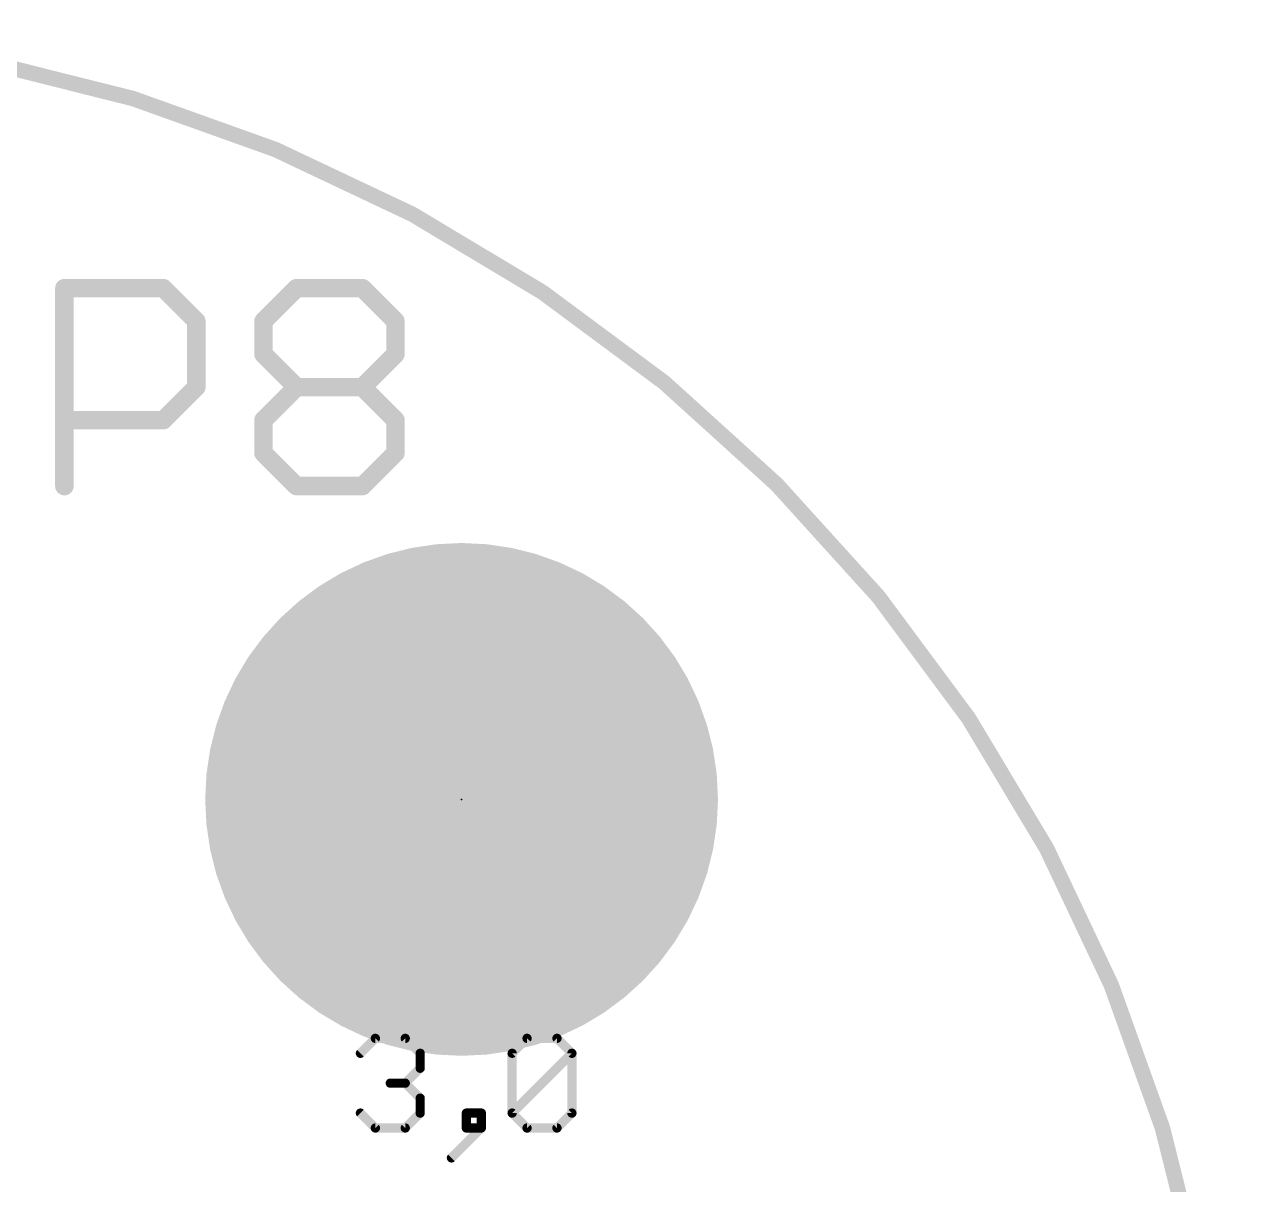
# Model space of a CAD drawing. Extents: x 0 to 86.4, y -0.1 to 54.7.
# Drawn here: x 76.45 to 86.42, y 45.13 to 54.67 of the extents above; entities that cross this region are included whole.
import ezdxf

# ---------------------------------------------------------------- set-up
doc = ezdxf.new("R2010")
doc.units = 0
for name, color, linetype in [('17', 110, 'CONTINUOUS'), ('20', 53, 'CONTINUOUS'), ('21', 40, 'CONTINUOUS'), ('23', 53, 'CONTINUOUS'), ('39', 12, 'CONTINUOUS'), ('40', 132, 'CONTINUOUS'), ('41', 12, 'CONTINUOUS'), ('42', 132, 'CONTINUOUS'), ('43', 110, 'CONTINUOUS'), ('48', 253, 'CONTINUOUS')]:
    doc.layers.add(name, color=color, linetype=linetype)

# ---------------------------------------------------------------- blocks, each defined once
blk = doc.blocks.new('ROUNDP')
at = {"const_width": 0.5}
blk.add_lwpolyline([(0, -0.25, 1), (0, 0.25, 1), (0, -0.25)], format="xyb", dxfattribs=at)

msp = doc.modelspace()

# ---------------------------------------------------------------- linework, layer by layer
at = {"layer": '20', "const_width": 0.127}
msp.add_lwpolyline([(86.36, 41.91, 0.4142), (73.66, 54.61)], format="xyb", dxfattribs=at)
at = {"layer": '21', "const_width": 0.1524}
for points in [[(76.7842, 50.8762), (76.7842, 52.5032)], [(76.7842, 52.5032), (77.5977, 52.5032)], [(77.5977, 52.5032), (77.8689, 52.232)], [(78.4214, 52.232), (78.6925, 52.5032)], [(78.6925, 52.5032), (79.2349, 52.5032)], [(79.2349, 52.5032), (79.506, 52.232)], [(77.8689, 52.232), (77.8689, 51.6897)], [(78.4214, 51.9609), (78.4214, 52.232)], [(79.506, 52.232), (79.506, 51.9609)], [(78.6925, 51.6897), (78.4214, 51.9609)], [(79.506, 51.9609), (79.2349, 51.6897)], [(77.8689, 51.6897), (77.5977, 51.4185)], [(78.4214, 51.4185), (78.6925, 51.6897)], [(78.6925, 51.6897), (79.2349, 51.6897)], [(79.2349, 51.6897), (79.506, 51.4185)], [(77.5977, 51.4185), (76.7842, 51.4185)], [(78.4214, 51.1474), (78.4214, 51.4185)], [(79.506, 51.4185), (79.506, 51.1474)], [(78.6925, 50.8762), (78.4214, 51.1474)], [(79.506, 51.1474), (79.2349, 50.8762)], [(79.2349, 50.8762), (78.6925, 50.8762)]]:
    msp.add_lwpolyline(points, dxfattribs=at)
at = {"layer": '21'}
for points, const_width in [([(76.8223, 52.5032, 1), (76.7461, 52.5032)], 0.0762), ([(76.7842, 52.5413, 1), (76.7842, 52.4651)], 0.0762), ([(77.6246, 52.5301, 1), (77.5708, 52.4762)], 0.0762), ([(77.5977, 52.4651, 1), (77.5977, 52.5413)], 0.0762), ([(78.6925, 52.5413, 1), (78.6925, 52.4651)], 0.0762), ([(78.7195, 52.4762, 1), (78.6656, 52.5301)], 0.0762), ([(79.2618, 52.5301, 1), (79.2079, 52.4762)], 0.0762), ([(79.2349, 52.4651, 1), (79.2349, 52.5413)], 0.0762), ([(77.907, 52.232, 1), (77.8308, 52.232)], 0.0762), ([(77.8419, 52.2051, 1), (77.8958, 52.259)], 0.0762), ([(78.3944, 52.259, 1), (78.4483, 52.2051)], 0.0762), ([(78.4595, 52.232, 1), (78.3833, 52.232)], 0.0762), ([(79.5441, 52.232, 1), (79.4679, 52.232)], 0.0762), ([(79.4791, 52.2051, 1), (79.533, 52.259)], 0.0762), ([(78.4483, 51.9878, 1), (78.3944, 51.9339)], 0.0762), ([(78.3833, 51.9609, 1), (78.4595, 51.9609)], 0.0762), ([(79.4679, 51.9609, 1), (79.5441, 51.9609)], 0.0762), ([(79.533, 51.9339, 1), (79.4791, 51.9878)], 0.0762), ([(77.8958, 51.6628, 1), (77.8419, 51.7166)], 0.0762), ([(78.6925, 51.7278, 1), (78.6925, 51.6516)], 0.0762), ([(78.7195, 51.6628, 1), (78.6656, 51.7166)], 0.0762), ([(78.6656, 51.6628, 1), (78.7195, 51.7166)], 0.0762), ([(79.2618, 51.7166, 1), (79.2079, 51.6628)], 0.0762), ([(79.2079, 51.7166, 1), (79.2618, 51.6628)], 0.0762), ([(79.2349, 51.6516, 1), (79.2349, 51.7278)], 0.0762), ([(77.8308, 51.6897, 1), (77.907, 51.6897)], 0.0762), ([(76.7842, 51.4566, 1), (76.7842, 51.3804)], 0.0762), ([(77.5708, 51.4455, 1), (77.6246, 51.3916)], 0.0762), ([(77.5977, 51.3804, 1), (77.5977, 51.4566)], 0.0762), ([(78.3944, 51.4455, 1), (78.4483, 51.3916)], 0.0762), ([(78.4595, 51.4185, 1), (78.3833, 51.4185)], 0.0762), ([(79.5441, 51.4185, 1), (79.4679, 51.4185)], 0.0762), ([(79.4791, 51.3916, 1), (79.533, 51.4455)], 0.0762), ([(78.4483, 51.1743, 1), (78.3944, 51.1204)], 0.0762), ([(78.3833, 51.1474, 1), (78.4595, 51.1474)], 0.0762), ([(79.4679, 51.1474, 1), (79.5441, 51.1474)], 0.0762), ([(79.533, 51.1204, 1), (79.4791, 51.1743)], 0.0762), ([(78.6925, 50.9143, 1), (78.6925, 50.8381)], 0.0762), ([(79.2349, 50.8381, 1), (79.2349, 50.9143)], 0.0762), ([(76.7461, 50.8762, 1), (76.8223, 50.8762)], 0.0762), ([(78.6656, 50.8493, 1), (78.7195, 50.9031)], 0.0762), ([(79.2079, 50.9031, 1), (79.2618, 50.8493)], 0.0762), ([(80.05, 46.268, 1), (80.05, 50.332, 1), (80.05, 46.268)], 0.1524)]:
    msp.add_lwpolyline(points, format="xyb", dxfattribs=dict(at, const_width=const_width))
at = {"layer": '23'}
msp.add_point((80.05, 48.3), dxfattribs=at)
at = {"layer": '39', "const_width": 2.032}
msp.add_lwpolyline([(80.05, 47.3, 1), (80.05, 49.3, 1), (80.05, 47.3)], format="xyb", dxfattribs=at)
at = {"layer": '40', "const_width": 2.032}
msp.add_lwpolyline([(80.05, 47.3, 1), (80.05, 49.3, 1), (80.05, 47.3)], format="xyb", dxfattribs=at)
at = {"layer": '41', "const_width": 2.032}
msp.add_lwpolyline([(80.05, 47.3, 1), (80.05, 49.3, 1), (80.05, 47.3)], format="xyb", dxfattribs=at)
at = {"layer": '42', "const_width": 2.032}
msp.add_lwpolyline([(80.05, 47.3, 1), (80.05, 49.3, 1), (80.05, 47.3)], format="xyb", dxfattribs=at)
at = {"layer": '43', "const_width": 2.032}
msp.add_lwpolyline([(80.05, 47.3, 1), (80.05, 49.3, 1), (80.05, 47.3)], format="xyb", dxfattribs=at)
at = {"layer": '48', "const_width": 0.0762}
for points in [[(79.2181, 46.2125), (79.341, 46.3353)], [(79.341, 46.3353), (79.5867, 46.3353)], [(79.5867, 46.3353), (79.7096, 46.2125)], [(80.4655, 46.2125), (80.5883, 46.3353)], [(80.5883, 46.3353), (80.8341, 46.3353)], [(80.8341, 46.3353), (80.9569, 46.2125)], [(79.7096, 46.2125), (79.7096, 46.0896)], [(80.4655, 45.721), (80.4655, 46.2125)], [(80.4655, 45.721), (80.9569, 46.2125)], [(80.9569, 46.2125), (80.9569, 45.721)], [(79.7096, 46.0896), (79.5867, 45.9667)], [(79.5867, 45.9667), (79.4638, 45.9667)], [(79.5867, 45.9667), (79.7096, 45.8438)], [(79.7096, 45.8438), (79.7096, 45.721)], [(79.341, 45.5981), (79.2181, 45.721)], [(79.7096, 45.721), (79.5867, 45.5981)], [(80.2123, 45.721), (80.0894, 45.721)], [(80.0894, 45.721), (80.0894, 45.5981)], [(80.2123, 45.5981), (80.2123, 45.721)], [(80.5883, 45.5981), (80.4655, 45.721)], [(80.9569, 45.721), (80.8341, 45.5981)], [(79.5867, 45.5981), (79.341, 45.5981)], [(79.9665, 45.3524), (80.2123, 45.5981)], [(80.0894, 45.5981), (80.2123, 45.5981)], [(80.8341, 45.5981), (80.5883, 45.5981)]]:
    msp.add_lwpolyline(points, dxfattribs=at)
at = {"layer": '48', "const_width": 0.0381}
for points in [[(79.341, 46.3544, 1), (79.341, 46.3163)], [(79.3544, 46.3219, 1), (79.3275, 46.3488)], [(79.6002, 46.3488, 1), (79.5732, 46.3219)], [(79.5867, 46.3163, 1), (79.5867, 46.3544)], [(80.5883, 46.3544, 1), (80.5883, 46.3163)], [(80.6018, 46.3219, 1), (80.5749, 46.3488)], [(80.8475, 46.3488, 1), (80.8206, 46.3219)], [(80.8341, 46.3163, 1), (80.8341, 46.3544)], [(79.2046, 46.2259, 1), (79.2316, 46.199)], [(79.7286, 46.2125, 1), (79.6905, 46.2125)], [(79.6961, 46.199, 1), (79.7231, 46.2259)], [(80.4845, 46.2125, 1), (80.4464, 46.2125)], [(80.452, 46.2259, 1), (80.4789, 46.199)], [(80.976, 46.2125, 1), (80.9379, 46.2125)], [(80.9704, 46.199, 1), (80.9435, 46.2259)], [(80.9435, 46.199, 1), (80.9704, 46.2259)], [(79.6905, 46.0896, 1), (79.7286, 46.0896)], [(79.7231, 46.0761, 1), (79.6961, 46.1031)], [(79.4638, 45.9858, 1), (79.4638, 45.9477)], [(79.6002, 45.9802, 1), (79.5732, 45.9532)], [(79.5732, 45.9802, 1), (79.6002, 45.9532)], [(79.5867, 45.9477, 1), (79.5867, 45.9858)], [(79.7286, 45.8438, 1), (79.6905, 45.8438)], [(79.6961, 45.8304, 1), (79.7231, 45.8573)], [(79.2316, 45.7344, 1), (79.2046, 45.7075)], [(79.6905, 45.721, 1), (79.7286, 45.721)], [(79.7231, 45.7075, 1), (79.6961, 45.7344)], [(80.0894, 45.74, 1), (80.0894, 45.7019)], [(80.1084, 45.721, 1), (80.0703, 45.721)], [(80.2313, 45.721, 1), (80.1932, 45.721)], [(80.2123, 45.7019, 1), (80.2123, 45.74)], [(80.4789, 45.7344, 1), (80.452, 45.7075)], [(80.452, 45.7344, 1), (80.4789, 45.7075)], [(80.4464, 45.721, 1), (80.4845, 45.721)], [(80.9379, 45.721, 1), (80.976, 45.721)], [(80.9704, 45.7075, 1), (80.9435, 45.7344)], [(79.341, 45.6172, 1), (79.341, 45.5791)], [(79.3275, 45.5846, 1), (79.3544, 45.6116)], [(79.5732, 45.6116, 1), (79.6002, 45.5846)], [(79.5867, 45.5791, 1), (79.5867, 45.6172)], [(80.0894, 45.6172, 1), (80.0894, 45.5791)], [(80.0703, 45.5981, 1), (80.1084, 45.5981)], [(80.1932, 45.5981, 1), (80.2313, 45.5981)], [(80.2257, 45.5846, 1), (80.1988, 45.6116)], [(80.2123, 45.5791, 1), (80.2123, 45.6172)], [(80.5883, 45.6172, 1), (80.5883, 45.5791)], [(80.5749, 45.5846, 1), (80.6018, 45.6116)], [(80.8206, 45.6116, 1), (80.8475, 45.5846)], [(80.8341, 45.5791, 1), (80.8341, 45.6172)], [(79.953, 45.3658, 1), (79.98, 45.3389)]]:
    msp.add_lwpolyline(points, format="xyb", dxfattribs=at)

# ---------------------------------------------------------------- block references
at = {"layer": '17', "xscale": 4.016, "yscale": 4.016}
msp.add_blockref('ROUNDP', (80.05, 48.3), dxfattribs=at)
msp.add_blockref('ROUNDP', (80.05, 48.3), dxfattribs=at)

doc.saveas('drawing.dxf')
